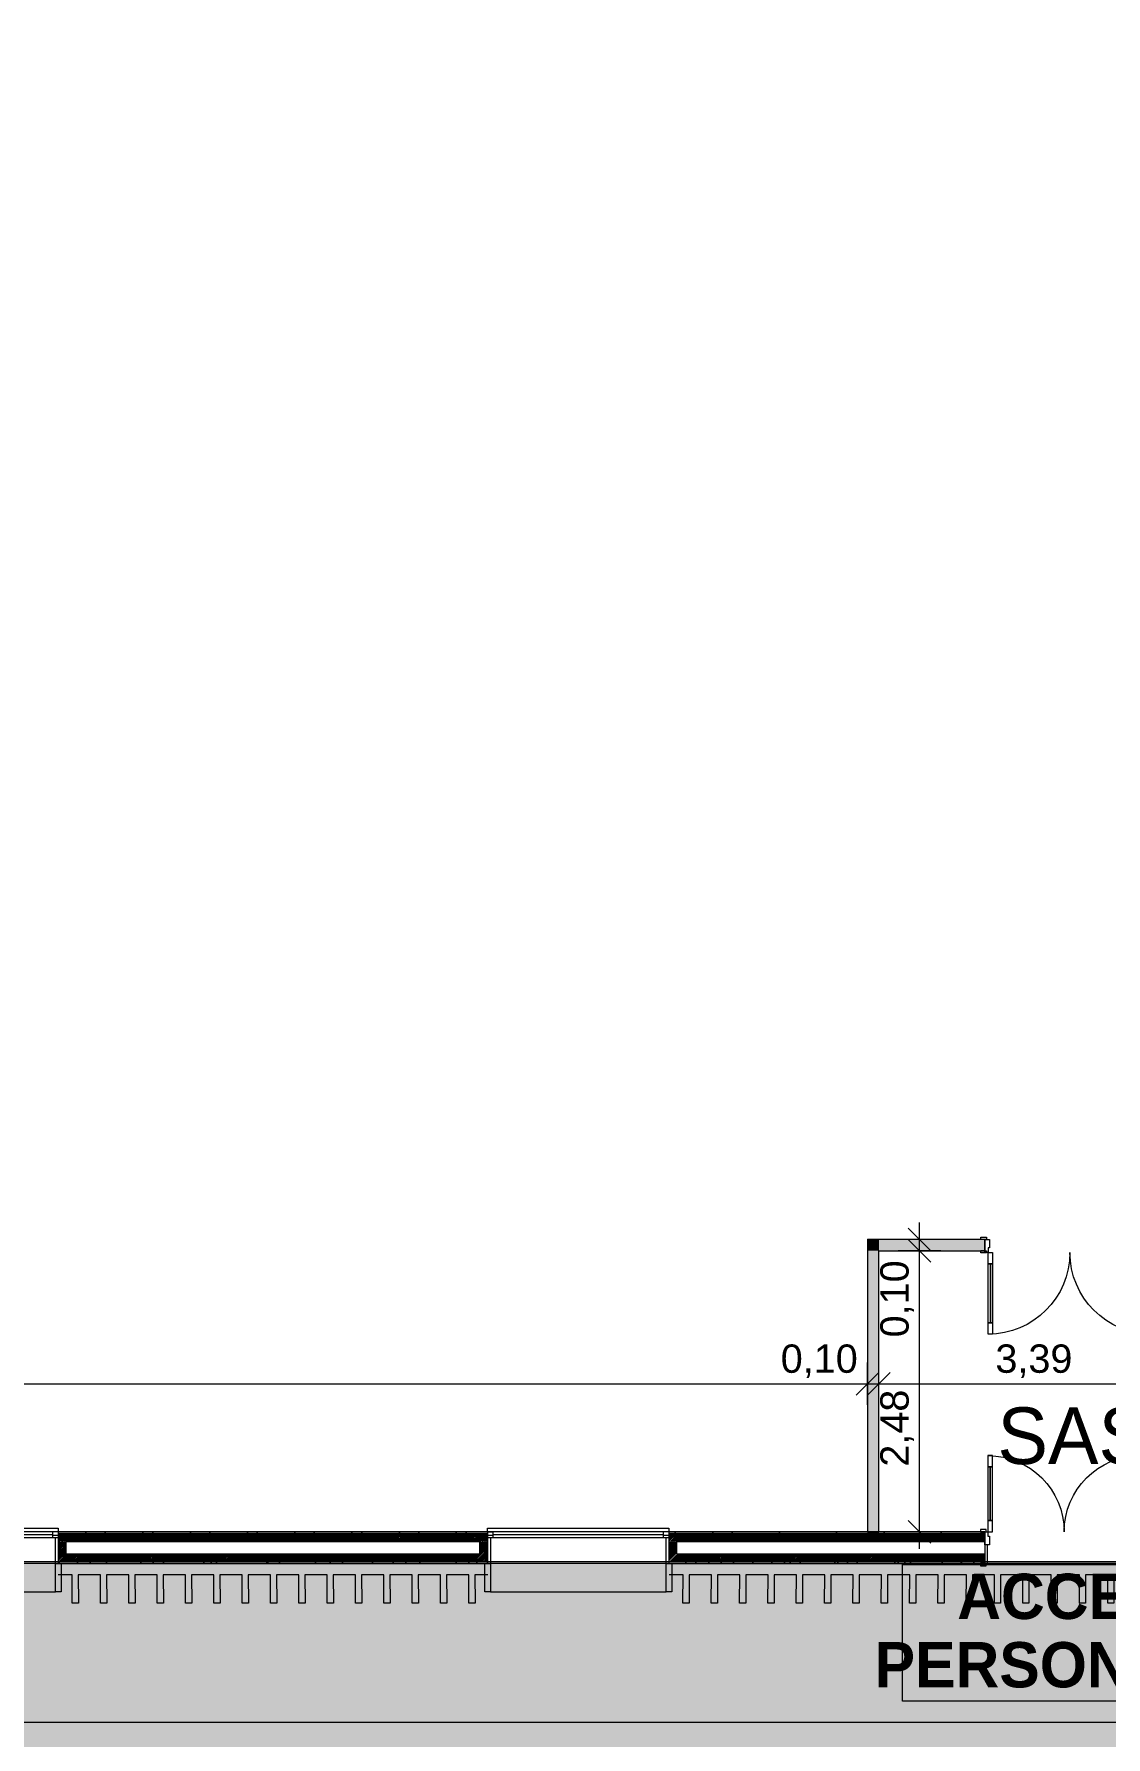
# Model space of a CAD drawing. Header units: millimetres. Extents: x -284281 to 1648660, y -821378 to -151356.
# Drawn here: x 399228 to 408685, y -260941 to -245914 of the extents above; entities that cross this region are included whole.
import ezdxf

# ---------------------------------------------------------------- set-up
doc = ezdxf.new("R2010")
doc.units = ezdxf.units.MM
doc.header["$MEASUREMENT"] = 0
doc.set_wipeout_variables(frame=1)
doc.linetypes.add('Traits', pattern=[282.222223, 141.111112, -141.111112])
doc.linetypes.add('Wipeout_Contour', pattern=[1000, 0, -1000])
for name, color, linetype in [('Cotations - 1_100', 7, 'Continuous'), ('Fenêtres ARCHICAD', 7, 'Continuous'), ('Hachure', 7, 'Continuous'), ('Nouveau_0', 7, 'Continuous'), ('Portes ARCHICAD', 7, 'Continuous'), ('Sols_ Dalles', 7, 'Continuous'), ('Structure - Murs extérieurs', 7, 'Continuous')]:
    doc.layers.add(name, color=color, linetype=linetype)
doc.styles.add('STYLE_GENERE_1', font='AGENCYR.TTF')
doc.styles.add('STYLE_GENERE_2', font='arial.ttf')
doc.styles.add('STYLE_GENERE_4', font='AGENCYB.TTF')
doc.dimstyles.new('STYLE_GENERE__1', dxfattribs={"dimtxt": 250, "dimasz": 190, "dimexe": 0.18, "dimexo": 0.0625, "dimgap": 0, "dimtad": 1, "dimtih": 1, "dimtoh": 1, "dimlfac": 0.001, "dimzin": 0, "dimdsep": 46, "dimtxsty": 'STYLE_GENERE_2', "dimblk": 'ARROWHEAD_6', "dimblk1": 'ARROWHEAD_6', "dimblk2": 'ARROWHEAD_6', "dimcen": 0.09, "dimse1": 1, "dimse2": 1, "dimclrd": 7, "dimclre": 7, "dimclrt": 7, "dimazin": 0, "dimtfac": 1, "dimtdec": 4, "dimtmove": 0, "dimatfit": 3, "dimfxl": 1, "dimtolj": 1, "dimtzin": 0, "dimarcsym": 0})
doc.dimstyles.new('STYLE_GENERE__2', dxfattribs={"dimtxt": 250, "dimasz": 190, "dimexe": 0.18, "dimexo": 0.0625, "dimgap": 0, "dimtad": 1, "dimlfac": 0.001, "dimzin": 0, "dimdsep": 46, "dimtxsty": 'STYLE_GENERE_2', "dimblk": 'ARROWHEAD_6', "dimblk1": 'ARROWHEAD_6', "dimblk2": 'ARROWHEAD_6', "dimcen": 0.09, "dimse1": 1, "dimse2": 1, "dimclrd": 7, "dimclre": 7, "dimclrt": 7, "dimazin": 0, "dimtfac": 1, "dimtdec": 4, "dimtmove": 0, "dimatfit": 3, "dimfxl": 1, "dimtolj": 1, "dimtzin": 0, "dimarcsym": 0})
pattern_1 = [(45, (0, 175), (-55.684659, 55.684659), [0, -52.5, 0, -78.75]), (110, (175, 175), (74.000794, 26.934086), [0, -38.5, 0, -66.5])]
pattern_2 = [(45, (0, 0), (-7.07106781, 7.07106781), [])]

# ---------------------------------------------------------------- blocks, each defined once
blk = doc.blocks.new('Dalle_30_2', base_point=(380203, -171996))
at = {"layer": 'Sols_ Dalles', "linetype": 'Continuous', "lineweight": 0, "true_color": 0x2e271c}
blk.add_hatch(color=250, dxfattribs=at).paths.add_polyline_path([(380203, -171996), (380203, -230016), (380203, -260811), (415475, -260811), (415475, -260796), (415475, -258650), (415475, -258011), (415475, -222496), (405655, -222496), (405655, -218296), (415454, -218296), (415454, -204496), (412055, -204496), (412055, -201781), (412055, -189811), (436505, -189811), (436505, -253396), (436505, -253416), (437905, -253416), (437905, -253396), (437905, -188411), (410655, -188411), (410655, -200381), (410655, -205896), (414054, -205896), (414054, -216896), (404255, -216896), (404255, -223896), (414054, -223896), (414054, -258650), (414054, -259411), (382690, -259411), (381560, -259411), (381560, -231416), (381560, -173396), (462926, -173396), (462926, -253416), (464326, -253416), (464326, -171996)])
at = {"layer": 'Sols_ Dalles', "color": 250, "linetype": 'Continuous', "lineweight": 5, "true_color": 0x1f1f1f, "flags": 128}
for points in [[(380203, -230016), (380203, -260811), (415475, -260811), (415475, -260796), (415475, -258650), (415475, -258011), (415475, -222496)], [(414054, -223896), (414054, -258650), (414054, -259411), (382690, -259411), (381560, -259411), (381560, -231416)]]:
    blk.add_lwpolyline(points, dxfattribs=at)
blk = doc.blocks.new('Dalle_31_2', base_point=(360548, -295063))
at = {"linetype": 'Continuous', "lineweight": 0, "true_color": 0x6f6f6f}
h = blk.add_hatch(color=8, dxfattribs=at)
h.paths.add_polyline_path([(360548, -295063), (487920, -293827), (487920, -270903), (487463, -270903), (472886, -271041), (472886, -271062, 0.001346), (472886, -271073), (472897, -273095, -0.414214), (470908, -275106), (462184, -275106, -0.005189), (462131, -275116), (454148, -275196), (438771, -275253, -0.386553), (436573, -273475, -0.025189), (436562, -273329), (436569, -267730, -0.098562), (436800, -266944), (436817, -266952, -0.258849), (438655, -265606), (438653, -265587), (439337, -265587), (439337, -265687), (439337, -270687), (469237, -270687), (469237, -265687), (470908, -265687), (472605, -265687), (472605, -163738), (371863, -163738), (371863, -271041), (371883, -271041), (371883, -272001), (371883, -272001, -0.409427), (367883, -275935), (360548, -275935)])
h.paths.add_polyline_path([(377135, -260640), (373845, -260640), (373845, -248365), (373845, -243090), (373845, -242190), (377135, -242190)], flags=0)
h.paths.add_polyline_path([(380203, -193811), (380203, -171996), (431506, -171996), (464310, -171996), (464310, -262266), (464310, -262366), (438594, -262351), (437926, -262351), (436550, -262351), (436550, -189811), (412055, -189811), (412055, -201781), (412055, -204496), (415454, -204496), (415454, -208496), (415454, -218296), (405655, -218296), (405655, -222496), (415475, -222496), (415475, -260811), (380203, -260811), (380203, -230016)], flags=0)
h.paths.add_polyline_path([(381437, -269434, -0.090319), (381558, -268728, -0.201449), (382612, -267593, -0.104211), (383418, -267415), (384017, -267409, -0.104045), (384825, -267571, -0.238255), (385984, -268953, -0.055189), (386036, -269390), (386038, -269611), (386051, -270890), (385792, -271893, -0.267949), (384070, -272909), (383470, -272915, -0.193717), (382079, -272370, -0.070569), (381728, -271931, -0.131652), (381451, -270934)], flags=0)
h.paths.add_polyline_path([(392017, -273452), (392030, -267378, -0.380557), (394017, -265610), (394094, -265610), (394094, -270610), (409094, -270610), (409094, -265610), (414056, -265610, -0.414214), (415556, -267110), (415556, -273661, -0.345502), (413837, -275433), (394027, -275599, -0.415791), (392017, -273599)], flags=0)
h.paths.add_polyline_path([(424210, -271504, -0.134474), (423930, -270485), (423930, -268985, -0.414214), (425930, -266985), (426530, -266985, -0.414214), (428530, -268985), (428530, -270485, -0.12882), (428274, -271466, -0.270936), (426530, -272485), (425930, -272485, -0.26498)], flags=0)
at = {"color": 9, "linetype": 'Continuous', "lineweight": 5, "flags": 128}
blk.add_lwpolyline([(380203, -193811), (380203, -230016), (380203, -260811), (415475, -260811), (415475, -222496), (405655, -222496), (405655, -218296), (415454, -218296), (415454, -208496), (415454, -204496), (412055, -204496), (412055, -201781), (412055, -189811), (436550, -189811), (436550, -262351), (437926, -262351), (438594, -262351), (464310, -262366), (464310, -262266), (464310, -171996), (431506, -171996), (380203, -171996)], close=True, dxfattribs=at)
blk = doc.blocks.new('Fenêtre 25_2')
at = {"layer": 'Fenêtres ARCHICAD', "color": 7, "linetype": 'Continuous', "lineweight": 5}
for p, q in [((-775, 480), (-825, 480)), ((-825, 480), (-825, 230)), ((-775, 480), (775, 480)), ((-775, 230), (-775, 480)), ((825, 480), (775, 480)), ((775, 480), (775, 230)), ((825, 230), (825, 480)), ((-825, 230), (-775, 230)), ((-825, 230), (-800, 230)), ((-825, 230), (-800, 230)), ((-775, 230), (-800, 230)), ((-800, 230), (-800, 0)), ((-800, 215), (-800, 230)), ((-800, 215), (-800, 230)), ((-800, 145), (-800, 215)), ((-800, 145), (-800, 215)), ((-800, 145), (-800, 215)), ((-800, 145), (-800, 215)), ((-775, 0), (-775, 230)), ((800, 230), (775, 230)), ((775, 230), (775, 0)), ((775, 230), (825, 230)), ((800, 0), (800, 230)), ((800, 215), (800, 230)), ((800, 215), (800, 230)), ((800, 230), (825, 230)), ((800, 230), (825, 230)), ((800, 145), (800, 215)), ((800, 145), (800, 215)), ((800, 145), (800, 215)), ((800, 145), (800, 215)), ((-800, 0), (-775, 0)), ((775, 0), (800, 0)), ((-800, -20), (800, -20)), ((-800, -50), (-800, -83)), ((-800, -83), (800, -83)), ((800, -83), (800, -50))]:
    blk.add_line(p, q, dxfattribs=at)
at = {"layer": 'Fenêtres ARCHICAD', "color": 7, "linetype": 'Traits', "lineweight": 5}
blk.add_line((-800, -50), (800, -50), dxfattribs=at)
at = {"color": 254, "linetype": 'Wipeout_Contour', "lineweight": 0, "ltscale": 3003.33026}
blk.add_wipeout([(-750, 0), (-750, -50), (750, -50), (750, 0)], dxfattribs=at).dxf.layer = 'Fenêtres ARCHICAD'
at = {"layer": 'Fenêtres ARCHICAD', "color": 7, "linetype": 'Continuous', "lineweight": 5}
for p, q in [((-800, 35), (-800, 145)), ((-800, 35), (-800, 145)), ((-800, 35), (-800, 145)), ((-800, 35), (-800, 145)), ((-800, 0), (-800, 35)), ((-800, 0), (-800, 35)), ((-800, 0), (-750, 0)), ((-800, -35), (-800, 0)), ((-800, -35), (-800, 0)), ((-750, 0), (-750, -50)), ((-750, 0), (750, 0)), ((750, -50), (750, 0)), ((750, 0), (800, 0)), ((800, 35), (800, 145)), ((800, 35), (800, 145)), ((800, 35), (800, 145)), ((800, 35), (800, 145)), ((800, 0), (800, 35)), ((800, 0), (800, 35)), ((800, -35), (800, 0)), ((800, -35), (800, 0)), ((-800, -50), (-800, -35)), ((-800, -50), (-800, -35)), ((-750, -50), (-800, -50)), ((-750, -25), (750, -25)), ((750, -50), (-750, -50)), ((800, -50), (750, -50)), ((800, -50), (800, -35)), ((800, -50), (800, -35))]:
    blk.add_line(p, q, dxfattribs=at)
blk = doc.blocks.new('Porte double 25')
at = {"layer": 'Portes ARCHICAD', "color": 7, "linetype": 'Continuous', "lineweight": 5}
for p, q in [((-672, 672), (-672, 572)), ((-632, 672), (-672, 672)), ((-632, 572), (-632, 672)), ((632, 572), (632, 672)), ((632, 672), (672, 672)), ((672, 672), (672, 572)), ((-672, 572), (-632, 572)), ((-652, 572), (-652, 100)), ((672, 572), (632, 572)), ((652, 572), (652, 100)), ((-737, 0), (-737, 19)), ((-737, 19), (-687, 19)), ((-687, 0), (-737, 0)), ((-700, 0), (-737, 0)), ((-700, 0), (-737, 0)), ((-672, 0), (-700, 0)), ((-700, 0), (-700, -115)), ((-700, 0), (-700, -15)), ((-700, 0), (-700, -15)), ((-687, 19), (-687, 0)), ((-632, 100), (-672, 100)), ((-672, 100), (-672, 0)), ((-672, -40), (-672, 0)), ((-672, 0), (-632, 0)), ((-632, 0), (-632, 100)), ((632, 0), (632, 100)), ((632, 100), (672, 100)), ((672, 0), (632, 0)), ((672, 100), (672, 0)), ((700, 0), (672, 0)), ((672, 0), (672, -40)), ((687, 19), (737, 19)), ((687, 0), (687, 19)), ((737, 0), (687, 0)), ((700, -115), (700, 0)), ((700, 0), (700, -15)), ((700, 0), (700, -15)), ((700, 0), (737, 0)), ((700, 0), (737, 0)), ((737, 19), (737, 0)), ((-700, -15), (-700, -85)), ((-700, -15), (-700, -85)), ((-700, -85), (-700, -115)), ((-700, -85), (-700, -115)), ((-700, -280), (-700, -115)), ((-700, -115), (-675, -115)), ((-700, -115), (-660, -115)), ((-700, -115), (-700, -195)), ((-700, -115), (-700, -195)), ((-675, -115), (-675, -280)), ((-660, -40), (-672, -40)), ((-660, -115), (-660, -40)), ((672, -40), (660, -40)), ((660, -40), (660, -115)), ((660, -115), (700, -115)), ((675, -280), (675, -115)), ((675, -115), (700, -115)), ((700, -15), (700, -85)), ((700, -15), (700, -85)), ((700, -85), (700, -115)), ((700, -85), (700, -115)), ((700, -115), (700, -280)), ((700, -115), (700, -195)), ((700, -115), (700, -195)), ((-737, -299), (-737, -280)), ((-737, -280), (-687, -280)), ((-700, -280), (-737, -280)), ((-700, -280), (-737, -280)), ((-687, -299), (-737, -299)), ((-700, -195), (-700, -265)), ((-700, -195), (-700, -265)), ((-700, -265), (-700, -280)), ((-700, -265), (-700, -280)), ((-675, -280), (-700, -280)), ((-687, -280), (-687, -299)), ((700, -280), (675, -280)), ((687, -280), (737, -280)), ((687, -299), (687, -280)), ((737, -299), (687, -299)), ((700, -195), (700, -265)), ((700, -195), (700, -265)), ((700, -265), (700, -280)), ((700, -265), (700, -280)), ((700, -280), (737, -280)), ((700, -280), (737, -280)), ((737, -280), (737, -299))]:
    blk.add_line(p, q, dxfattribs=at)
at = {"layer": 'Portes ARCHICAD', "color": 7, "linetype": 'Continuous', "lineweight": 5, "flags": 128}
for points in [[(-672, 572), (-672, 100), (-652, 100), (-652, 572)], [(-652, 572), (-652, 100), (-632, 100), (-632, 572)], [(652, 572), (652, 100), (632, 100), (632, 572)], [(672, 572), (672, 100), (652, 100), (652, 572)]]:
    blk.add_lwpolyline(points, close=True, dxfattribs=at)
at = {"layer": 'Portes ARCHICAD', "color": 7, "linetype": 'Continuous', "lineweight": 5}
for centre, start, end in [((-672, 0), 0, 90), ((672, 0), 90, 180)]:
    blk.add_arc(centre, 672, start, end, dxfattribs=at)
blk = doc.blocks.new('Mur_187_2', base_point=(414075, -259411))
at = {"color": 254, "linetype": 'Wipeout_Contour', "lineweight": 0, "ltscale": 1911486.857010427}
blk.add_wipeout([(399441, -259396), (399441, -259411), (403230, -259411), (403230, -259396)], dxfattribs=at)
at = {"color": 254, "linetype": 'Wipeout_Contour', "lineweight": 0, "ltscale": 1927935.34723826}
blk.add_wipeout([(407617, -259396), (404830, -259396), (404830, -259411), (407617, -259411)], dxfattribs=at)
at = {"linetype": 'Continuous', "lineweight": 5, "true_color": 0x5f5f5f}
h = blk.add_hatch(dxfattribs=at)
h.set_pattern_fill('ENDUIT_0002', color=251, style=0, pattern_type=2)
h.set_pattern_definition(pattern_1)
h.paths.add_polyline_path([(399441, -259396), (399441, -259411), (403230, -259411), (403230, -259396)])
h = blk.add_hatch(dxfattribs=at)
h.set_pattern_fill('ENDUIT_0002', color=251, style=0, pattern_type=2)
h.set_pattern_definition(pattern_1)
h.paths.add_polyline_path([(407617, -259396), (404830, -259396), (404830, -259411), (407617, -259411)])
at = {"color": 254, "linetype": 'Wipeout_Contour', "lineweight": 0, "ltscale": 1911394.422896076}
blk.add_wipeout([(399441, -259396), (403230, -259396), (403160, -259326), (399511, -259326)], dxfattribs=at)
at = {"color": 254, "linetype": 'Wipeout_Contour', "lineweight": 0, "ltscale": 1927902.785348395}
blk.add_wipeout([(404900, -259326), (404830, -259396), (407617, -259396), (407617, -259326)], dxfattribs=at)
at = {"linetype": 'Continuous', "lineweight": 5, "true_color": 0x5f5f5f}
h = blk.add_hatch(dxfattribs=at)
h.set_pattern_fill('BRIQUES_TERRE_CUITE__INT_94', color=251, style=0, pattern_type=2)
h.set_pattern_definition(pattern_2)
h.paths.add_polyline_path([(399441, -259396), (403230, -259396), (403160, -259326), (399511, -259326)])
h = blk.add_hatch(dxfattribs=at)
h.set_pattern_fill('BRIQUES_TERRE_CUITE__INT_94', color=251, style=0, pattern_type=2)
h.set_pattern_definition(pattern_2)
h.paths.add_polyline_path([(404900, -259326), (404830, -259396), (407617, -259396), (407617, -259326)])
at = {"color": 7, "linetype": 'Continuous', "lineweight": 5}
blk.add_line((407617, -259411), (407580, -259411), dxfattribs=at)
at = {"color": 254, "linetype": 'Wipeout_Contour', "lineweight": 0, "ltscale": 1911198.893361588}
blk.add_wipeout([(399511, -259216), (399511, -259326), (403160, -259326), (403160, -259216)], dxfattribs=at)
at = {"color": 254, "linetype": 'Wipeout_Contour', "lineweight": 0, "ltscale": 1927768.057721044}
blk.add_wipeout([(404900, -259216), (404900, -259326), (407617, -259326), (407617, -259216)], dxfattribs=at)
at = {"color": 7, "linetype": 'Continuous', "lineweight": 5}
for p, q in [((407617, -259326), (407617, -259396)), ((407617, -259396), (407617, -259411))]:
    blk.add_line(p, q, dxfattribs=at)
at = {"color": 254, "linetype": 'Wipeout_Contour', "lineweight": 0, "ltscale": 1910911.65820612}
blk.add_wipeout([(399441, -259131), (399441, -259146), (403230, -259146), (403230, -259131)], dxfattribs=at)
at = {"color": 254, "linetype": 'Wipeout_Contour', "lineweight": 0, "ltscale": 1927365.060152915}
blk.add_wipeout([(407617, -259131), (404830, -259131), (404830, -259146), (407617, -259146)], dxfattribs=at)
at = {"linetype": 'Continuous', "lineweight": 5, "true_color": 0x5f5f5f}
h = blk.add_hatch(dxfattribs=at)
h.set_pattern_fill('ENDUIT_0002', color=251, style=0, pattern_type=2)
h.set_pattern_definition(pattern_1)
h.paths.add_polyline_path([(399441, -259131), (399441, -259146), (403230, -259146), (403230, -259131)])
h = blk.add_hatch(dxfattribs=at)
h.set_pattern_fill('ENDUIT_0002', color=251, style=0, pattern_type=2)
h.set_pattern_definition(pattern_1)
h.paths.add_polyline_path([(407617, -259131), (404830, -259131), (404830, -259146), (407617, -259146)])
at = {"color": 254, "linetype": 'Wipeout_Contour', "lineweight": 0, "ltscale": 1911003.882663061}
blk.add_wipeout([(399441, -259146), (399441, -259216), (403230, -259216), (403230, -259146)], dxfattribs=at)
at = {"color": 254, "linetype": 'Wipeout_Contour', "lineweight": 0, "ltscale": 1927456.496909862}
blk.add_wipeout([(404830, -259146), (404830, -259216), (407617, -259216), (407617, -259146)], dxfattribs=at)
at = {"linetype": 'Continuous', "lineweight": 5, "true_color": 0x5f5f5f}
h = blk.add_hatch(dxfattribs=at)
h.set_pattern_fill('BRIQUES_TERRE_CUITE__INT_94', color=251, style=0, pattern_type=2)
h.set_pattern_definition(pattern_2)
h.paths.add_polyline_path([(399441, -259146), (399441, -259216), (403230, -259216), (403230, -259146)])
h = blk.add_hatch(dxfattribs=at)
h.set_pattern_fill('BRIQUES_TERRE_CUITE__INT_94', color=251, style=0, pattern_type=2)
h.set_pattern_definition(pattern_2)
h.paths.add_polyline_path([(404830, -259146), (404830, -259216), (407617, -259216), (407617, -259146)])
at = {"color": 7, "linetype": 'Continuous', "lineweight": 5}
for p, q in [((407617, -259131), (407580, -259131)), ((407617, -259131), (407617, -259146)), ((407617, -259146), (407617, -259216)), ((407617, -259216), (407617, -259246)), ((407617, -259246), (407617, -259326))]:
    blk.add_line(p, q, dxfattribs=at)
at = {"color": 7, "linetype": 'Continuous', "lineweight": 5, "flags": 128}
for points in [[(403230, -259131), (399441, -259131)], [(407617, -259131), (404830, -259131)]]:
    blk.add_lwpolyline(points, dxfattribs=at)
at = {"layer": 'Portes ARCHICAD', "color": 7, "linetype": 'Continuous', "lineweight": 5, "xscale": -1, "zscale": 1000}
blk.add_blockref('Porte double 25', (408317, -259131), dxfattribs=at)
at = {"color": 254, "linetype": 'Wipeout_Contour', "lineweight": 0, "ltscale": 1904988.478633029}
blk.add_wipeout([(399511, -259326), (399511, -259216), (399441, -259216), (399441, -259396)], dxfattribs=at)
at = {"color": 254, "linetype": 'Wipeout_Contour', "lineweight": 0, "ltscale": 1917485.188491354}
blk.add_wipeout([(403160, -259326), (403230, -259396), (403230, -259216), (403160, -259216)], dxfattribs=at)
at = {"color": 254, "linetype": 'Wipeout_Contour', "lineweight": 0, "ltscale": 1923107.083362071}
blk.add_wipeout([(404900, -259326), (404900, -259216), (404830, -259216), (404830, -259396)], dxfattribs=at)
at = {"linetype": 'Continuous', "lineweight": 5, "true_color": 0x5f5f5f}
h = blk.add_hatch(dxfattribs=at)
h.set_pattern_fill('BRIQUES_TERRE_CUITE__INT_94', color=251, style=0, pattern_type=2)
h.set_pattern_definition(pattern_2)
h.paths.add_polyline_path([(399511, -259326), (399511, -259216), (399441, -259216), (399441, -259396)])
h = blk.add_hatch(dxfattribs=at)
h.set_pattern_fill('BRIQUES_TERRE_CUITE__INT_94', color=251, style=0, pattern_type=2)
h.set_pattern_definition(pattern_2)
h.paths.add_polyline_path([(403160, -259326), (403230, -259396), (403230, -259216), (403160, -259216)])
h = blk.add_hatch(dxfattribs=at)
h.set_pattern_fill('BRIQUES_TERRE_CUITE__INT_94', color=251, style=0, pattern_type=2)
h.set_pattern_definition(pattern_2)
h.paths.add_polyline_path([(404900, -259326), (404900, -259216), (404830, -259216), (404830, -259396)])
at = {"color": 7, "linetype": 'Continuous', "lineweight": 5}
for p, q in [((399441, -259131), (399441, -259146)), ((403230, -259146), (399441, -259146)), ((399441, -259146), (399441, -259181)), ((399441, -259181), (399441, -259216)), ((399441, -259216), (399441, -259326)), ((399441, -259216), (399441, -259326)), ((399511, -259216), (403160, -259216)), ((399511, -259326), (399511, -259216)), ((403160, -259326), (403160, -259216)), ((403230, -259131), (403230, -259146)), ((403230, -259146), (403230, -259181)), ((403230, -259181), (403230, -259216)), ((403230, -259216), (403230, -259326)), ((403230, -259216), (403230, -259326)), ((404830, -259131), (404830, -259146)), ((407617, -259146), (404830, -259146)), ((404830, -259146), (404830, -259181)), ((404830, -259181), (404830, -259216)), ((404830, -259216), (404830, -259326)), ((404830, -259216), (404830, -259326)), ((404900, -259216), (407617, -259216)), ((404900, -259326), (404900, -259216)), ((399441, -259326), (399441, -259396)), ((399441, -259326), (399441, -259396)), ((399511, -259326), (403160, -259326)), ((403230, -259326), (403230, -259396)), ((403230, -259326), (403230, -259396)), ((404830, -259326), (404830, -259396)), ((404830, -259326), (404830, -259396)), ((404900, -259326), (407617, -259326)), ((399441, -259396), (403230, -259396)), ((399441, -259396), (399441, -259411)), ((399441, -259411), (399466, -259411)), ((403205, -259411), (403230, -259411)), ((403230, -259396), (403230, -259411)), ((404830, -259396), (407617, -259396)), ((404830, -259396), (404830, -259411)), ((404830, -259411), (404855, -259411))]:
    blk.add_line(p, q, dxfattribs=at)
at = {"color": 7, "linetype": 'Continuous', "lineweight": 5, "flags": 128}
for points in [[(399441, -259411), (403230, -259411)], [(404830, -259411), (407617, -259411)]]:
    blk.add_lwpolyline(points, dxfattribs=at)
at = {"layer": 'Fenêtres ARCHICAD', "color": 7, "linetype": 'Continuous', "lineweight": 5, "xscale": -1, "zscale": 1000, "rotation": 179.9999999999997}
for p in [(398641, -259181), (404030, -259181)]:
    blk.add_blockref('Fenêtre 25_2', p, dxfattribs=at)
blk = doc.blocks.new('Mur_296_2', base_point=(406581, -259131))
at = {"layer": 'Structure - Murs extérieurs', "linetype": 'Continuous', "lineweight": 5}
for points in [[(406681, -256550), (406581, -256550), (406681, -256650)], [(406681, -256650), (406581, -256550), (406581, -256650)], [(406581, -256650), (406581, -259131), (406681, -259131), (406681, -256650)]]:
    blk.add_hatch(color=2, dxfattribs=at).paths.add_polyline_path(points)
at = {"layer": 'Structure - Murs extérieurs', "color": 7, "linetype": 'Continuous', "lineweight": 5, "flags": 128}
for points in [[(406581, -256550), (406681, -256550)], [(406581, -256550), (406581, -259131)], [(406681, -259131), (406681, -256650)], [(406581, -259131), (406681, -259131)]]:
    blk.add_lwpolyline(points, dxfattribs=at)
blk = doc.blocks.new('Porte double 25_9')
at = {"layer": 'Portes ARCHICAD', "color": 7, "linetype": 'Continuous', "lineweight": 5}
for p, q in [((-722, 722), (-722, 622)), ((-682, 722), (-722, 722)), ((-722, 622), (-682, 622)), ((-702, 622), (-702, 100)), ((-682, 622), (-682, 722)), ((682, 622), (682, 722)), ((682, 722), (722, 722)), ((722, 622), (682, 622)), ((702, 622), (702, 100)), ((722, 722), (722, 622)), ((-737, 4), (-787, 4)), ((-787, 4), (-787, -15)), ((-722, 0), (-750, 0)), ((-750, 0), (-750, -115)), ((-737, -15), (-737, 4)), ((-682, 100), (-722, 100)), ((-722, 100), (-722, 0)), ((-722, -40), (-722, 0)), ((-722, 0), (-682, 0)), ((-682, 0), (-682, 100)), ((682, 0), (682, 100)), ((682, 100), (722, 100)), ((722, 0), (682, 0)), ((722, 100), (722, 0)), ((750, 0), (722, 0)), ((722, 0), (722, -40)), ((787, 4), (737, 4)), ((737, 4), (737, -15)), ((750, -115), (750, 0)), ((787, -15), (787, 4)), ((-787, -15), (-737, -15)), ((-750, -15), (-787, -15)), ((-750, -15), (-787, -15)), ((-737, -115), (-787, -115)), ((-787, -115), (-787, -134)), ((-750, -115), (-787, -115)), ((-750, -115), (-787, -115)), ((-787, -134), (-737, -134)), ((-750, -115), (-750, -15)), ((-750, -115), (-750, -15)), ((-750, -115), (-710, -115)), ((-737, -134), (-737, -115)), ((-710, -40), (-722, -40)), ((-710, -115), (-710, -40)), ((722, -40), (710, -40)), ((710, -40), (710, -115)), ((710, -115), (750, -115)), ((737, -15), (787, -15)), ((787, -115), (737, -115)), ((737, -115), (737, -134)), ((737, -134), (787, -134)), ((750, -115), (750, -15)), ((750, -115), (750, -15)), ((750, -15), (787, -15)), ((750, -15), (787, -15)), ((750, -115), (787, -115)), ((750, -115), (787, -115)), ((787, -134), (787, -115))]:
    blk.add_line(p, q, dxfattribs=at)
at = {"layer": 'Portes ARCHICAD', "color": 7, "linetype": 'Continuous', "lineweight": 5, "flags": 128}
for points in [[(-722, 622), (-722, 100), (-702, 100), (-702, 622)], [(-702, 622), (-702, 100), (-682, 100), (-682, 622)], [(702, 622), (702, 100), (682, 100), (682, 622)], [(722, 622), (722, 100), (702, 100), (702, 622)]]:
    blk.add_lwpolyline(points, close=True, dxfattribs=at)
at = {"layer": 'Portes ARCHICAD', "color": 7, "linetype": 'Continuous', "lineweight": 5}
for centre, start, end in [((-722, 0), 0, 90), ((722, 0), 90, 180)]:
    blk.add_arc(centre, 722, start, end, dxfattribs=at)
blk = doc.blocks.new('Mur_297_2', base_point=(406581, -256550))
at = {"layer": 'Structure - Murs extérieurs', "linetype": 'Continuous', "lineweight": 5}
for points in [[(406681, -256650), (407617, -256650), (407617, -256550), (406681, -256550)], [(409117, -256550), (409117, -256650), (410068, -256650), (410068, -256550)]]:
    blk.add_hatch(color=2, dxfattribs=at).paths.add_polyline_path(points)
at = {"layer": 'Structure - Murs extérieurs', "color": 7, "linetype": 'Continuous', "lineweight": 5}
for p, q in [((407617, -256550), (407580, -256550)), ((407617, -256650), (407580, -256650)), ((407617, -256550), (407617, -256650)), ((409117, -256550), (409154, -256550)), ((409117, -256550), (409117, -256650)), ((409117, -256650), (409154, -256650))]:
    blk.add_line(p, q, dxfattribs=at)
at = {"layer": 'Structure - Murs extérieurs', "color": 7, "linetype": 'Continuous', "lineweight": 5, "flags": 128}
for points in [[(407617, -256550), (406681, -256550)], [(406681, -256650), (407617, -256650)], [(410068, -256550), (409117, -256550)], [(409117, -256650), (410068, -256650)]]:
    blk.add_lwpolyline(points, dxfattribs=at)
at = {"layer": 'Portes ARCHICAD', "color": 7, "linetype": 'Continuous', "lineweight": 5, "xscale": -1, "zscale": 1000, "rotation": 180}
blk.add_blockref('Porte double 25_9', (408367, -256665), dxfattribs=at)
blk = doc.blocks.new('Tôle profilée 25_38')
at = {"color": 7, "linetype": 'Continuous', "lineweight": 5}
for p, q in [((0, 3789.5), (0, 3676.5)), ((-250, 3677.5), (-250, 3650)), ((0, 3676.5), (-250, 3677.5)), ((-250, 3650), (-250, 3622.5)), ((-250, 3622.5), (0, 3623.5)), ((0, 3623.5), (0, 3426.5)), ((-250, 3427.5), (-250, 3400)), ((0, 3426.5), (-250, 3427.5)), ((-250, 3400), (-250, 3372.5)), ((-250, 3372.5), (0, 3373.5)), ((0, 3373.5), (0, 3176.5)), ((-250, 3177.5), (-250, 3150)), ((0, 3176.5), (-250, 3177.5)), ((-250, 3150), (-250, 3122.5)), ((-250, 3122.5), (0, 3123.5)), ((0, 3123.5), (0, 2926.5)), ((-250, 2927.5), (-250, 2900)), ((0, 2926.5), (-250, 2927.5)), ((-250, 2900), (-250, 2872.5)), ((-250, 2872.5), (0, 2873.5)), ((0, 2873.5), (0, 2676.5)), ((-250, 2677.5), (-250, 2650)), ((0, 2676.5), (-250, 2677.5)), ((-250, 2650), (-250, 2622.5)), ((-250, 2622.5), (0, 2623.5)), ((0, 2623.5), (0, 2426.5)), ((-250, 2427.5), (-250, 2400)), ((0, 2426.5), (-250, 2427.5)), ((-250, 2400), (-250, 2372.5)), ((-250, 2372.5), (0, 2373.5)), ((0, 2373.5), (0, 2176.5)), ((-250, 2177.5), (-250, 2150)), ((0, 2176.5), (-250, 2177.5)), ((-250, 2150), (-250, 2122.5)), ((-250, 2122.5), (0, 2123.5)), ((0, 2123.5), (0, 1926.5)), ((-250, 1927.5), (-250, 1900)), ((0, 1926.5), (-250, 1927.5)), ((-250, 1900), (-250, 1872.5)), ((-250, 1872.5), (0, 1873.5)), ((0, 1873.5), (0, 1676.5)), ((-250, 1677.5), (-250, 1650)), ((0, 1676.5), (-250, 1677.5)), ((-250, 1650), (-250, 1622.5)), ((-250, 1622.5), (0, 1623.5)), ((0, 1623.5), (0, 1426.5)), ((-250, 1427.5), (-250, 1400)), ((0, 1426.5), (-250, 1427.5)), ((-250, 1400), (-250, 1372.5)), ((-250, 1372.5), (0, 1373.5)), ((0, 1373.5), (0, 1176.5)), ((-250, 1177.5), (-250, 1150)), ((0, 1176.5), (-250, 1177.5)), ((-250, 1150), (-250, 1122.5)), ((-250, 1122.5), (0, 1123.5)), ((0, 1123.5), (0, 926.5)), ((-250, 927.5), (-250, 900)), ((0, 926.5), (-250, 927.5)), ((-250, 900), (-250, 872.5)), ((-250, 872.5), (0, 873.5)), ((0, 873.5), (0, 676.5)), ((-250, 677.5), (-250, 650)), ((0, 676.5), (-250, 677.5)), ((-250, 650), (-250, 622.5)), ((-250, 622.5), (0, 623.5)), ((0, 623.5), (0, 426.5)), ((-250, 427.5), (-250, 400)), ((0, 426.5), (-250, 427.5)), ((-250, 400), (-250, 372.5)), ((-250, 372.5), (0, 373.5)), ((0, 373.5), (0, 176.5)), ((-250, 177.5), (-250, 150)), ((0, 176.5), (-250, 177.5)), ((-250, 150), (-250, 122.5)), ((-250, 122.5), (0, 123.5)), ((0, 123.5), (0, 0))]:
    blk.add_line(p, q, dxfattribs=at)
blk = doc.blocks.new('Tôle profilée 25_39')
at = {"color": 7, "linetype": 'Continuous', "lineweight": 5}
for p, q in [((0, 2748.6), (0, 2676.5)), ((-250, 2677.5), (-250, 2650)), ((0, 2676.5), (-250, 2677.5)), ((-250, 2650), (-250, 2622.5)), ((-250, 2622.5), (0, 2623.5)), ((0, 2623.5), (0, 2426.5)), ((-250, 2427.5), (-250, 2400)), ((0, 2426.5), (-250, 2427.5)), ((-250, 2400), (-250, 2372.5)), ((-250, 2372.5), (0, 2373.5)), ((0, 2373.5), (0, 2176.5)), ((-250, 2177.5), (-250, 2150)), ((0, 2176.5), (-250, 2177.5)), ((-250, 2150), (-250, 2122.5)), ((-250, 2122.5), (0, 2123.5)), ((0, 2123.5), (0, 1926.5)), ((-250, 1927.5), (-250, 1900)), ((0, 1926.5), (-250, 1927.5)), ((-250, 1900), (-250, 1872.5)), ((-250, 1872.5), (0, 1873.5)), ((0, 1873.5), (0, 1676.5)), ((-250, 1677.5), (-250, 1650)), ((0, 1676.5), (-250, 1677.5)), ((-250, 1650), (-250, 1622.5)), ((-250, 1622.5), (0, 1623.5)), ((0, 1623.5), (0, 1426.5)), ((-250, 1427.5), (-250, 1400)), ((0, 1426.5), (-250, 1427.5)), ((-250, 1400), (-250, 1372.5)), ((-250, 1372.5), (0, 1373.5)), ((0, 1373.5), (0, 1176.5)), ((-250, 1177.5), (-250, 1150)), ((0, 1176.5), (-250, 1177.5)), ((-250, 1150), (-250, 1122.5)), ((-250, 1122.5), (0, 1123.5)), ((0, 1123.5), (0, 926.5)), ((-250, 927.5), (-250, 900)), ((0, 926.5), (-250, 927.5)), ((-250, 900), (-250, 872.5)), ((-250, 872.5), (0, 873.5)), ((0, 873.5), (0, 676.5)), ((-250, 677.5), (-250, 650)), ((0, 676.5), (-250, 677.5)), ((-250, 650), (-250, 622.5)), ((-250, 622.5), (0, 623.5)), ((0, 623.5), (0, 426.5)), ((-250, 427.5), (-250, 400)), ((0, 426.5), (-250, 427.5)), ((-250, 400), (-250, 372.5)), ((-250, 372.5), (0, 373.5)), ((0, 373.5), (0, 176.5)), ((-250, 177.5), (-250, 150)), ((0, 176.5), (-250, 177.5)), ((-250, 150), (-250, 122.5)), ((-250, 122.5), (0, 123.5)), ((0, 123.5), (0, 0))]:
    blk.add_line(p, q, dxfattribs=at)
blk = doc.blocks.new('Tôle profilée 25_43')
at = {"color": 7, "linetype": 'Continuous', "lineweight": 5}
for p, q in [((-250, 1427.5), (-250, 1400)), ((0, 1426.5), (-250, 1427.5)), ((-250, 1400), (-250, 1372.5)), ((-250, 1372.5), (0, 1373.5)), ((0, 1462.7), (0, 1426.5)), ((0, 1373.5), (0, 1176.5)), ((-250, 1177.5), (-250, 1150)), ((0, 1176.5), (-250, 1177.5)), ((-250, 1150), (-250, 1122.5)), ((-250, 1122.5), (0, 1123.5)), ((0, 1123.5), (0, 926.5)), ((-250, 927.5), (-250, 900)), ((0, 926.5), (-250, 927.5)), ((-250, 900), (-250, 872.5)), ((-250, 872.5), (0, 873.5)), ((0, 873.5), (0, 676.5)), ((-250, 677.5), (-250, 650)), ((0, 676.5), (-250, 677.5)), ((-250, 650), (-250, 622.5)), ((-250, 622.5), (0, 623.5)), ((0, 623.5), (0, 426.5)), ((-250, 427.5), (-250, 400)), ((0, 426.5), (-250, 427.5)), ((-250, 400), (-250, 372.5)), ((-250, 372.5), (0, 373.5)), ((0, 373.5), (0, 176.5)), ((-250, 177.5), (-250, 150)), ((0, 176.5), (-250, 177.5)), ((-250, 150), (-250, 122.5)), ((-250, 122.5), (0, 123.5)), ((0, 123.5), (0, 0))]:
    blk.add_line(p, q, dxfattribs=at)
blk = doc.blocks.new('*D1050')
at = {"layer": 'Cotations - 1_100', "color": 7, "linetype": 'Continuous', "lineweight": 5, "transparency": 16777216}
for p, q in [((410681, -258331), (410481, -258131)), ((410768, -258231), (410393, -258231)), ((410581, -259131), (410581, -258231)), ((410481, -259031), (410681, -259231)), ((410768, -259131), (410393, -259131)), ((410581, -259281), (410581, -259131))]:
    blk.add_line(p, q, dxfattribs=at)
at = {"layer": 'Cotations - 1_100', "color": 7, "lineweight": 5, "transparency": 16777216, "char_height": 250, "attachment_point": 7, "rotation": 90, "style": 'STYLE_GENERE_2'}
for s, insert in [('\\A1;{\\pql;\\fArial|b0|i0|c0|p38;0,10}', (410531, -258996)), ('\\A1;{\\pql;\\fArial|b0|i0|c0|p38;0,90}', (410531, -259896))]:
    blk.add_mtext(s, dxfattribs=dict(at, insert=insert))
blk = doc.blocks.new('ARROWHEAD_6')
at = {"color": 0, "linetype": 'Continuous', "lineweight": 0}
for p, q in [((0, 0), (-1, 0)), ((-0.5, -0.5), (0.5, 0.5))]:
    blk.add_line(p, q, dxfattribs=at)
blk = doc.blocks.new('*D1078')
at = {"layer": 'Cotations - 1_100', "color": 7, "linetype": 'Continuous', "lineweight": 5, "transparency": 16777216}
for p, q in [((389388, -259511), (389188, -259311)), ((389288, -259411), (389288, -259261)), ((389476, -259411), (389101, -259411)), ((389288, -271829), (389288, -259411)), ((389476, -271829), (389101, -271829)), ((389188, -271729), (389388, -271929)), ((389288, -271979), (389288, -271829))]:
    blk.add_line(p, q, dxfattribs=at)
at = {"layer": 'Cotations - 1_100', "color": 7, "lineweight": 5, "transparency": 16777216, "insert": (389238, -266047), "char_height": 250, "attachment_point": 7, "rotation": 90, "style": 'STYLE_GENERE_2'}
blk.add_mtext('\\A1;{\\pql;\\fArial|b0|i0|c0|p38;12,42}', dxfattribs=at)
blk = doc.blocks.new('*D1094')
at = {"layer": 'Cotations - 1_100', "color": 7, "linetype": 'Continuous', "lineweight": 5, "transparency": 16777216}
for p, q in [((381840, -258011), (381840, -257636)), ((406581, -258011), (406581, -257636)), ((381690, -257824), (381840, -257824)), ((381940, -257724), (381740, -257924)), ((381840, -257824), (406581, -257824)), ((406481, -257924), (406681, -257724))]:
    blk.add_line(p, q, dxfattribs=at)
at = {"layer": 'Cotations - 1_100', "color": 7, "lineweight": 5, "transparency": 16777216, "char_height": 250, "attachment_point": 7, "style": 'STYLE_GENERE_2'}
for s, insert in [('\\A1;{\\pql;\\fArial|b0|i0|c0|p38;24,74}', (393451, -257774)), ('\\A1;{\\pql;\\fArial|b0|i0|c0|p38;0,10}', (405816, -257774))]:
    blk.add_mtext(s, dxfattribs=dict(at, insert=insert))
blk = doc.blocks.new('*D1095')
at = {"layer": 'Cotations - 1_100', "color": 7, "linetype": 'Continuous', "lineweight": 5, "transparency": 16777216}
for p, q in [((406581, -258011), (406581, -257636)), ((406681, -258011), (406681, -257636)), ((406481, -257924), (406681, -257724)), ((406781, -257724), (406581, -257924)), ((406581, -257824), (406681, -257824))]:
    blk.add_line(p, q, dxfattribs=at)
blk = doc.blocks.new('*D1096')
at = {"layer": 'Cotations - 1_100', "color": 7, "linetype": 'Continuous', "lineweight": 5, "transparency": 16777216}
for p, q in [((406681, -258011), (406681, -257636)), ((410068, -258011), (410068, -257636)), ((406781, -257724), (406581, -257924)), ((406681, -257824), (410068, -257824)), ((409968, -257924), (410168, -257724))]:
    blk.add_line(p, q, dxfattribs=at)
at = {"layer": 'Cotations - 1_100', "color": 7, "lineweight": 5, "transparency": 16777216, "char_height": 250, "attachment_point": 7, "style": 'STYLE_GENERE_2'}
for s, insert in [('\\A1;{\\pql;\\fArial|b0|i0|c0|p38;3,39}', (407710, -257774)), ('\\A1;{\\pql;\\fArial|b0|i0|c0|p38;0,10}', (409303, -257774))]:
    blk.add_mtext(s, dxfattribs=dict(at, insert=insert))
blk = doc.blocks.new('*D1103')
at = {"layer": 'Cotations - 1_100', "color": 7, "linetype": 'Continuous', "lineweight": 5, "transparency": 16777216}
for p, q in [((407228, -256650), (406853, -256650)), ((407141, -256750), (406941, -256550)), ((407041, -259131), (407041, -256650)), ((406941, -259031), (407141, -259231)), ((407228, -259131), (406853, -259131)), ((407041, -259281), (407041, -259131))]:
    blk.add_line(p, q, dxfattribs=at)
at = {"layer": 'Cotations - 1_100', "color": 7, "lineweight": 5, "transparency": 16777216, "char_height": 250, "attachment_point": 7, "rotation": 90, "style": 'STYLE_GENERE_2'}
for s, insert in [('\\A1;{\\pql;\\fArial|b0|i0|c0|p38;0,10}', (406991, -257415)), ('\\A1;{\\pql;\\fArial|b0|i0|c0|p38;2,48}', (406991, -258556))]:
    blk.add_mtext(s, dxfattribs=dict(at, insert=insert))
blk = doc.blocks.new('*D1104')
at = {"layer": 'Cotations - 1_100', "color": 7, "linetype": 'Continuous', "lineweight": 5, "transparency": 16777216}
for p, q in [((406941, -256450), (407141, -256650)), ((407041, -256550), (407041, -256400)), ((407228, -256550), (406853, -256550)), ((407228, -256650), (406853, -256650)), ((407141, -256750), (406941, -256550)), ((407041, -256650), (407041, -256550))]:
    blk.add_line(p, q, dxfattribs=at)

msp = doc.modelspace()

# ---------------------------------------------------------------- block references
at = {"color": 9, "linetype": 'Continuous', "lineweight": 5}
msp.add_blockref('Dalle_31_2', (360547.96118, -295062.57111), dxfattribs=at)
at = {"layer": 'Sols_ Dalles', "color": 250, "linetype": 'Continuous', "lineweight": 5, "true_color": 0x1f1f1f}
msp.add_blockref('Dalle_30_2', (380202.95244, -171995.57011), dxfattribs=at)
at = {"layer": 'Structure - Murs extérieurs', "color": 7, "lineweight": 5}
msp.add_blockref('Mur_297_2', (406581.47798, -256550.30796), dxfattribs=at)

# ---------------------------------------------------------------- dimensions: what is measured, and where the dimension line sits
at = {"layer": 'Cotations - 1_100', "color": 7, "linetype": 'Continuous', "lineweight": 5}
for base, p1, p2, picture, middle in [((410068.10197, -257823.82222), (406681.47798, -257890.43963), (410068.10197, -256060.2253), '*D1096', (408034.35123, -257648.82222)), ((406681.47798, -257823.82222), (406581.47798, -257840.43963), (406681.47798, -257890.43963), '*D1095', (406141.03923, -257648.82222))]:
    dim = msp.add_linear_dim(base=base, p1=p1, p2=p2, dimstyle='STYLE_GENERE__1', dxfattribs=at)
    dim.commit()
    dim.dimension.update_dxf_attribs({"geometry": picture, "text_midpoint": middle, "dimtype": 160})
dim = msp.add_linear_dim(base=(407040.83534, -256550.30796), p1=(408374.78998, -256650.30796), p2=(408324.78998, -256550.30796), angle=90, dimstyle='STYLE_GENERE__2', dxfattribs=at)
dim.commit()
dim.dimension.update_dxf_attribs({"geometry": '*D1104', "text_midpoint": (406865.83534, -257090.74671), "dimtype": 160, "text_rotation": 90})

# ---------------------------------------------------------------- next in the draw order: block references
at = {"color": 7, "lineweight": 5}
msp.add_blockref('Mur_187_2', (414074.56106, -259410.57129), dxfattribs=at)

# ---------------------------------------------------------------- next in the draw order: linework, layer by layer
at = {"layer": 'Hachure', "color": 7, "linetype": 'Continuous', "lineweight": 5, "flags": 128}
msp.add_lwpolyline([(406891.10078, -259417.98899), (409726.99019, -259417.98899), (409726.99019, -260624.47899), (406891.10078, -260624.47899)], close=True, dxfattribs=at)
at = {"layer": 'Nouveau_0', "color": 7, "linetype": 'Continuous', "lineweight": 5}
msp.add_lwpolyline([(414075.55265, -231395.57011), (414075.55265, -259395.57011), (381575.55265, -259395.57011), (381575.55265, -231395.57011)], close=True, dxfattribs=at)

# ---------------------------------------------------------------- next in the draw order: block references
at = {"color": 7, "linetype": 'Continuous', "lineweight": 5, "xscale": -1, "zscale": 1000, "rotation": 270}
for name, p in [('Tôle profilée 25_38', (399440.98225, -259510.57129)), ('Tôle profilée 25_39', (404830.46502, -259510.57129)), ('Tôle profilée 25_43', (407578.89378, -259510.57129))]:
    msp.add_blockref(name, p, dxfattribs=at)
at = {"layer": 'Structure - Murs extérieurs', "color": 7, "lineweight": 5}
msp.add_blockref('Mur_296_2', (406581.47798, -259130.57129), dxfattribs=at)

# ---------------------------------------------------------------- next in the draw order: texts
at = {"layer": 'Hachure', "color": 250, "linetype": 'Continuous', "lineweight": 5, "true_color": 0x1f1f1f, "insert": (408396.94112, -258286.71407), "char_height": 500, "attachment_point": 5, "style": 'STYLE_GENERE_1'}
msp.add_mtext('\\A1;{\\pqc;\\fAgency FB|b0|i0|c0|p34;SAS}', dxfattribs=at)
at = {"layer": 'Hachure', "color": 14, "linetype": 'Continuous', "lineweight": 5, "true_color": 0xa40f02, "insert": (408309.04548, -260005.01601), "char_height": 400, "attachment_point": 5, "line_spacing_factor": 0.904865, "style": 'STYLE_GENERE_4'}
msp.add_mtext('\\A1;{\\pqc;\\fAgency FB|b1|i0|c0|p34;ACCES \\P\\pqc;\\fAgency FB|b1|i0|c0|p34;PERSONNEL}', dxfattribs=at)

# ---------------------------------------------------------------- next in the draw order: dimensions: what is measured, and where the dimension line sits
at = {"layer": 'Cotations - 1_100', "color": 7, "linetype": 'Continuous', "lineweight": 5}
for base, p1, p2, picture, middle in [((407040.83534, -256650.30796), (406681.47798, -259130.57129), (408374.78998, -256650.30796), '*D1103', (406865.83534, -258230.87838)), ((410580.52167, -258230.57129), (397817.38078, -259130.57129), (410893.10197, -258230.57129), '*D1050', (410405.52167, -259571.01004)), ((389288.09851, -259410.57129), (392476.64459, -271829.4314), (414074.56106, -259410.57129), '*D1078', (389113.09851, -265627.42888))]:
    dim = msp.add_linear_dim(base=base, p1=p1, p2=p2, angle=90, dimstyle='STYLE_GENERE__2', dxfattribs=at)
    dim.commit()
    dim.dimension.update_dxf_attribs({"geometry": picture, "text_midpoint": middle, "dimtype": 160, "text_rotation": 90})
dim = msp.add_linear_dim(base=(406581.47798, -257823.82222), p1=(381840.20051, -259130.57129), p2=(406581.47798, -257840.43963), dimstyle='STYLE_GENERE__1', dxfattribs=at)
dim.commit()
dim.dimension.update_dxf_attribs({"geometry": '*D1094', "text_midpoint": (393870.8392, -257648.82222), "dimtype": 160})

doc.saveas('drawing.dxf')
